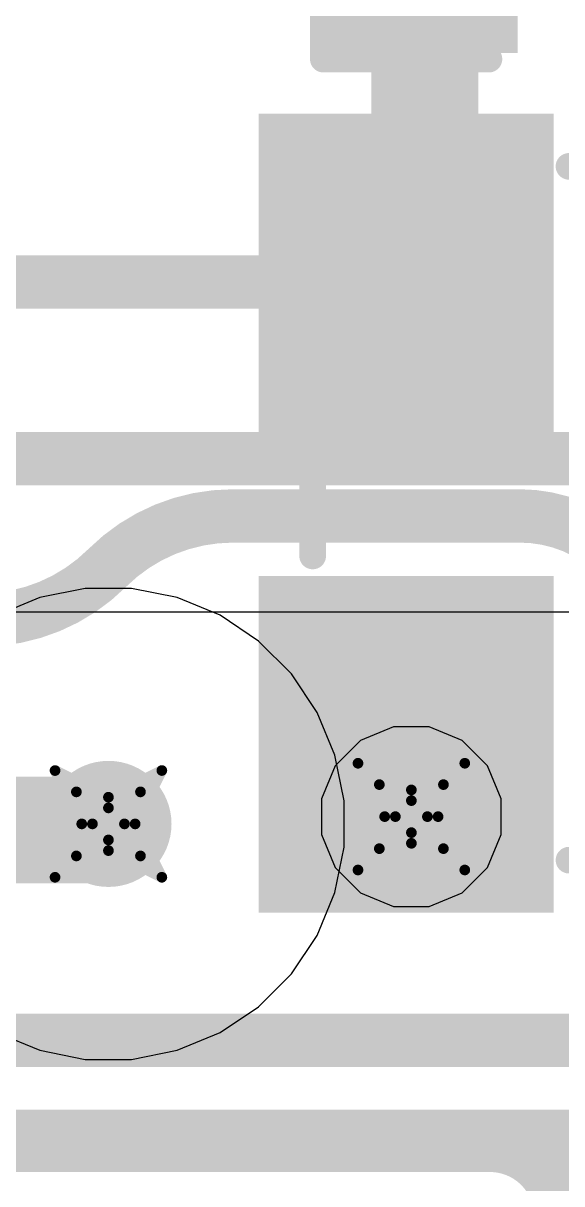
# Model space of a CAD drawing. Header units: inches. Extents: x -2 to 5376, y -4 to 5426.
# Drawn here: x 82.33 to 84.89, y 32.43 to 37.95 of the extents above; entities that cross this region are included whole.
import ezdxf

# ---------------------------------------------------------------- set-up
doc = ezdxf.new("R2010")
doc.units = ezdxf.units.IN
for name, color, linetype in [('Bottom Layer', 5, 'Continuous'), ('Drill Drawing', 1, 'Continuous'), ('Layer 1', 16, 'Continuous'), ('Layer 2', 76, 'Continuous'), ('Top Layer', 1, 'Continuous'), ('Top Overlay', 2, 'Continuous'), ('Top Paste', 8, 'Continuous'), ('Top Solder', 216, 'Continuous'), ('Via Holes', 16, 'Continuous')]:
    doc.layers.add(name, color=color, linetype=linetype)

# ---------------------------------------------------------------- blocks, each defined once
blk = doc.blocks.new('SMD3225_4P_132')
at = {"layer": 'Top Layer'}
for points in [[(-1.8, 1.45), (-0.4, 1.45), (-0.4, 0.25), (-1.8, 0.25)], [(0.4, 1.45), (1.8, 1.45), (1.8, 0.25), (0.4, 0.25)], [(-1.8, -0.25), (-0.4, -0.25), (-0.4, -1.45), (-1.8, -1.45)], [(0.4, -0.25), (1.8, -0.25), (1.8, -1.45), (0.4, -1.45)]]:
    blk.add_hatch(color=1, dxfattribs=at).paths.add_polyline_path(points)
at = {"layer": 'Top Paste'}
for points in [[(-1.8, 1.45), (-0.4, 1.45), (-0.4, 0.25), (-1.8, 0.25)], [(0.4, 1.45), (1.8, 1.45), (1.8, 0.25), (0.4, 0.25)], [(-1.8, -0.25), (-0.4, -0.25), (-0.4, -1.45), (-1.8, -1.45)], [(0.4, -0.25), (1.8, -0.25), (1.8, -1.45), (0.4, -1.45)]]:
    blk.add_hatch(color=8, dxfattribs=at).paths.add_polyline_path(points)
at = {"layer": 'Top Solder'}
for points in [[(-1.9016, 1.5516), (-0.2984, 1.5516), (-0.2984, 0.1484), (-1.9016, 0.1484)], [(0.2984, 1.5516), (1.9016, 1.5516), (1.9016, 0.1484), (0.2984, 0.1484)], [(-1.9016, -0.1484), (-0.2984, -0.1484), (-0.2984, -1.5516), (-1.9016, -1.5516)], [(0.2984, -0.1484), (1.9016, -0.1484), (1.9016, -1.5516), (0.2984, -1.5516)]]:
    blk.add_hatch(color=216, dxfattribs=at).paths.add_polyline_path(points)
at = {"layer": 'Top Overlay'}
for points in [[(-0.2032, 1.2954, 0.127, 0.127, 0), (0.1778, 1.2954, 0.127, 0.127, 0)], [(-1.651, 0.0762, 0.127, 0.127, 0), (-1.651, -0.1016, 0.127, 0.127, 0)], [(1.651, 0.0762, 0.127, 0.127, 0), (1.651, -0.1016, 0.127, 0.127, 0)], [(-2.0828, -0.7112, 0.127, 0.127, 0), (-2.0828, -0.9652, 0.127, 0.127, 0)], [(-2.0828, -0.7112, 0.127, 0.127, 0), (-1.9558, -0.8382, 0.127, 0.127, 0)], [(-1.9558, -0.8382, 0.127, 0.127, 0), (-2.0828, -0.9652, 0.127, 0.127, 0)], [(-0.2032, -1.2954, 0.127, 0.127, 0), (0.1778, -1.2954, 0.127, 0.127, 0)]]:
    blk.add_lwpolyline(points, format="xyseb", dxfattribs=at)
for points in [[(-0.2349, 1.2954, 0.0635, 0.0635, 1), (-0.1714, 1.2954, 0.0635, 0.0635, 1)], [(0.1461, 1.2954, 0.0635, 0.0635, 1), (0.2095, 1.2954, 0.0635, 0.0635, 1)], [(-1.6827, 0.0762, 0.0635, 0.0635, 1), (-1.6193, 0.0762, 0.0635, 0.0635, 1)], [(1.6193, 0.0762, 0.0635, 0.0635, 1), (1.6827, 0.0762, 0.0635, 0.0635, 1)], [(-1.6827, -0.1016, 0.0635, 0.0635, 1), (-1.6193, -0.1016, 0.0635, 0.0635, 1)], [(1.6193, -0.1016, 0.0635, 0.0635, 1), (1.6827, -0.1016, 0.0635, 0.0635, 1)], [(-2.1145, -0.7112, 0.0635, 0.0635, 1), (-2.0511, -0.7112, 0.0635, 0.0635, 1)], [(-2.1145, -0.7112, 0.0635, 0.0635, 1), (-2.0511, -0.7112, 0.0635, 0.0635, 1)], [(-1.9875, -0.8382, 0.0635, 0.0635, 1), (-1.9241, -0.8382, 0.0635, 0.0635, 1)], [(-1.9875, -0.8382, 0.0635, 0.0635, 1), (-1.9241, -0.8382, 0.0635, 0.0635, 1)], [(-2.1145, -0.9652, 0.0635, 0.0635, 1), (-2.0511, -0.9652, 0.0635, 0.0635, 1)], [(-2.1145, -0.9652, 0.0635, 0.0635, 1), (-2.0511, -0.9652, 0.0635, 0.0635, 1)], [(-0.2349, -1.2954, 0.0635, 0.0635, 1), (-0.1714, -1.2954, 0.0635, 0.0635, 1)], [(0.1461, -1.2954, 0.0635, 0.0635, 1), (0.2095, -1.2954, 0.0635, 0.0635, 1)]]:
    blk.add_lwpolyline(points, format="xyseb", close=True, dxfattribs=at)
blk = doc.blocks.new('C___0603_338')
at = {"layer": 'Top Layer'}
for points in [[(-0.381, 0.4445), (-0.381, -0.4445), (-1.143, -0.4445), (-1.143, 0.4445)], [(1.143, 0.4445), (1.143, -0.4445), (0.381, -0.4445), (0.381, 0.4445)]]:
    blk.add_hatch(color=1, dxfattribs=at).paths.add_polyline_path(points)
at = {"layer": 'Top Paste'}
for points in [[(-0.381, 0.4445), (-0.381, -0.4445), (-1.143, -0.4445), (-1.143, 0.4445)], [(1.143, 0.4445), (1.143, -0.4445), (0.381, -0.4445), (0.381, 0.4445)]]:
    blk.add_hatch(color=8, dxfattribs=at).paths.add_polyline_path(points)
at = {"layer": 'Top Solder'}
for points in [[(-0.321, 0.5045), (-0.321, -0.5045), (-1.203, -0.5045), (-1.203, 0.5045)], [(1.203, 0.5045), (1.203, -0.5045), (0.321, -0.5045), (0.321, 0.5045)]]:
    blk.add_hatch(color=216, dxfattribs=at).paths.add_polyline_path(points)
at = {"layer": 'Top Overlay'}
for points in [[(-1.2446, 0.5334, 0.127, 0.127, 0), (-1.2446, -0.5334, 0.127, 0.127, 0)], [(-0.4572, 0.5334, 0.127, 0.127, 0), (-1.2446, 0.5334, 0.127, 0.127, 0)], [(1.2446, 0.5334, 0.127, 0.127, 0), (0.4572, 0.5334, 0.127, 0.127, 0)], [(1.2446, 0.5334, 0.127, 0.127, 0), (1.2446, -0.5334, 0.127, 0.127, 0)], [(-0.4572, -0.5334, 0.127, 0.127, 0), (-1.2446, -0.5334, 0.127, 0.127, 0)], [(1.2446, -0.5334, 0.127, 0.127, 0), (0.4572, -0.5334, 0.127, 0.127, 0)]]:
    blk.add_lwpolyline(points, format="xyseb", dxfattribs=at)
for points in [[(-1.2764, 0.5334, 0.0635, 0.0635, 1), (-1.2128, 0.5334, 0.0635, 0.0635, 1)], [(-1.2764, 0.5334, 0.0635, 0.0635, 1), (-1.2128, 0.5334, 0.0635, 0.0635, 1)], [(-0.4889, 0.5334, 0.0635, 0.0635, 1), (-0.4254, 0.5334, 0.0635, 0.0635, 1)], [(0.4254, 0.5334, 0.0635, 0.0635, 1), (0.4889, 0.5334, 0.0635, 0.0635, 1)], [(1.2128, 0.5334, 0.0635, 0.0635, 1), (1.2764, 0.5334, 0.0635, 0.0635, 1)], [(1.2128, 0.5334, 0.0635, 0.0635, 1), (1.2764, 0.5334, 0.0635, 0.0635, 1)], [(-1.2764, -0.5334, 0.0635, 0.0635, 1), (-1.2128, -0.5334, 0.0635, 0.0635, 1)], [(-1.2764, -0.5334, 0.0635, 0.0635, 1), (-1.2128, -0.5334, 0.0635, 0.0635, 1)], [(-0.4889, -0.5334, 0.0635, 0.0635, 1), (-0.4254, -0.5334, 0.0635, 0.0635, 1)], [(0.4254, -0.5334, 0.0635, 0.0635, 1), (0.4889, -0.5334, 0.0635, 0.0635, 1)], [(1.2128, -0.5334, 0.0635, 0.0635, 1), (1.2764, -0.5334, 0.0635, 0.0635, 1)], [(1.2128, -0.5334, 0.0635, 0.0635, 1), (1.2764, -0.5334, 0.0635, 0.0635, 1)]]:
    blk.add_lwpolyline(points, format="xyseb", close=True, dxfattribs=at)

msp = doc.modelspace()

# ---------------------------------------------------------------- hatches: boundary and pattern name
at = {"layer": 'Bottom Layer'}
h = msp.add_hatch(color=5, dxfattribs=at)
edge = h.paths.add_edge_path()
edge.add_arc((84.1751, 34.1773), 0.3, 0, 360)
h = msp.add_hatch(color=5, dxfattribs=at)
edge = h.paths.add_edge_path()
edge.add_arc((82.7342, 34.1426), 0.3, 0, 360)
at = {"layer": 'Layer 1'}
h = msp.add_hatch(color=16, dxfattribs=at)
edge = h.paths.add_edge_path()
edge.add_arc((84.1751, 34.1773), 0.3, 0, 360)
h = msp.add_hatch(color=16, dxfattribs=at)
edge = h.paths.add_edge_path()
edge.add_arc((82.7342, 34.1426), 0.3, 0, 360)
at = {"layer": 'Layer 2'}
h = msp.add_hatch(color=76, dxfattribs=at)
edge = h.paths.add_edge_path()
edge.add_arc((84.1751, 34.1773), 0.3, 0, 360)
h = msp.add_hatch(color=76, dxfattribs=at)
edge = h.paths.add_edge_path()
edge.add_arc((82.7342, 34.1426), 0.3, 0, 360)
at = {"layer": 'Top Layer'}
h = msp.add_hatch(color=1, dxfattribs=at)
edge = h.paths.add_edge_path()
edge.add_arc((84.1751, 34.1773), 0.3, 0, 360)
h = msp.add_hatch(color=1, dxfattribs=at)
edge = h.paths.add_edge_path()
edge.add_arc((82.7342, 34.1426), 0.3, 0, 360)
at = {"layer": 'Via Holes'}
h = msp.add_hatch(color=7, dxfattribs=at)
edge = h.paths.add_edge_path()
edge.add_arc((84.1751, 34.1773), 0.15, 0, 360)
h = msp.add_hatch(color=7, dxfattribs=at)
edge = h.paths.add_edge_path()
edge.add_arc((82.7342, 34.1426), 0.15, 0, 360)

# ---------------------------------------------------------------- linework, layer by layer
at = {"layer": 'Bottom Layer'}
for points in [[(81.3064, 34.113, 0.508, 0.508, 0), (82.7342, 34.113, 0.508, 0.508, 0)], [(74.3319, 32.6554, 0.254, 0.254, 0), (98.52, 32.6554, 0.254, 0.254, 0)]]:
    msp.add_lwpolyline(points, format="xyseb", dxfattribs=at)
msp.add_lwpolyline([(82.6072, 34.113, 0.254, 0.254, 1), (82.8612, 34.113, 0.254, 0.254, 1)], format="xyseb", close=True, dxfattribs=at)
at = {"layer": 'Drill Drawing'}
for points in [[(82.4802, 34.3966, 0.0508, 0.0508, 0), (82.7342, 34.2696, 0.0508, 0.0508, 0)], [(82.4802, 34.3966, 0.0508, 0.0508, 0), (82.6072, 34.1426, 0.0508, 0.0508, 0)], [(82.7342, 34.2696, 0.0508, 0.0508, 0), (82.9882, 34.3966, 0.0508, 0.0508, 0)], [(82.8612, 34.1426, 0.0508, 0.0508, 0), (82.9882, 34.3966, 0.0508, 0.0508, 0)], [(83.9211, 34.4313, 0.0508, 0.0508, 0), (84.1751, 34.3043, 0.0508, 0.0508, 0)], [(83.9211, 34.4313, 0.0508, 0.0508, 0), (84.0481, 34.1773, 0.0508, 0.0508, 0)], [(84.1751, 34.3043, 0.0508, 0.0508, 0), (84.4291, 34.4313, 0.0508, 0.0508, 0)], [(84.3021, 34.1773, 0.0508, 0.0508, 0), (84.4291, 34.4313, 0.0508, 0.0508, 0)], [(82.5818, 34.295, 0.0508, 0.0508, 0), (82.7342, 34.2188, 0.0508, 0.0508, 0)], [(82.5818, 34.295, 0.0508, 0.0508, 0), (82.658, 34.1426, 0.0508, 0.0508, 0)], [(82.7342, 34.2188, 0.0508, 0.0508, 0), (82.8866, 34.295, 0.0508, 0.0508, 0)], [(82.8104, 34.1426, 0.0508, 0.0508, 0), (82.8866, 34.295, 0.0508, 0.0508, 0)], [(84.0227, 34.3297, 0.0508, 0.0508, 0), (84.1751, 34.2535, 0.0508, 0.0508, 0)], [(84.0227, 34.3297, 0.0508, 0.0508, 0), (84.0989, 34.1773, 0.0508, 0.0508, 0)], [(84.1751, 34.2535, 0.0508, 0.0508, 0), (84.3275, 34.3297, 0.0508, 0.0508, 0)], [(84.2513, 34.1773, 0.0508, 0.0508, 0), (84.3275, 34.3297, 0.0508, 0.0508, 0)], [(83.9211, 33.9233, 0.0508, 0.0508, 0), (84.0481, 34.1773, 0.0508, 0.0508, 0)], [(84.0227, 34.0249, 0.0508, 0.0508, 0), (84.0989, 34.1773, 0.0508, 0.0508, 0)], [(84.2513, 34.1773, 0.0508, 0.0508, 0), (84.3275, 34.0249, 0.0508, 0.0508, 0)], [(84.3021, 34.1773, 0.0508, 0.0508, 0), (84.4291, 33.9233, 0.0508, 0.0508, 0)], [(82.4802, 33.8886, 0.0508, 0.0508, 0), (82.6072, 34.1426, 0.0508, 0.0508, 0)], [(82.5818, 33.9902, 0.0508, 0.0508, 0), (82.658, 34.1426, 0.0508, 0.0508, 0)], [(82.8104, 34.1426, 0.0508, 0.0508, 0), (82.8866, 33.9902, 0.0508, 0.0508, 0)], [(82.8612, 34.1426, 0.0508, 0.0508, 0), (82.9882, 33.8886, 0.0508, 0.0508, 0)], [(82.5818, 33.9902, 0.0508, 0.0508, 0), (82.7342, 34.0664, 0.0508, 0.0508, 0)], [(82.7342, 34.0664, 0.0508, 0.0508, 0), (82.8866, 33.9902, 0.0508, 0.0508, 0)], [(84.0227, 34.0249, 0.0508, 0.0508, 0), (84.1751, 34.1011, 0.0508, 0.0508, 0)], [(84.1751, 34.1011, 0.0508, 0.0508, 0), (84.3275, 34.0249, 0.0508, 0.0508, 0)], [(82.4802, 33.8886, 0.0508, 0.0508, 0), (82.7342, 34.0156, 0.0508, 0.0508, 0)], [(82.7342, 34.0156, 0.0508, 0.0508, 0), (82.9882, 33.8886, 0.0508, 0.0508, 0)], [(83.9211, 33.9233, 0.0508, 0.0508, 0), (84.1751, 34.0503, 0.0508, 0.0508, 0)], [(84.1751, 34.0503, 0.0508, 0.0508, 0), (84.4291, 33.9233, 0.0508, 0.0508, 0)]]:
    msp.add_lwpolyline(points, format="xyseb", dxfattribs=at)
for points in [[(82.4675, 34.3966, 0.0254, 0.0254, 1), (82.4929, 34.3966, 0.0254, 0.0254, 1)], [(82.4675, 34.3966, 0.0254, 0.0254, 1), (82.4929, 34.3966, 0.0254, 0.0254, 1)], [(82.9755, 34.3966, 0.0254, 0.0254, 1), (83.0009, 34.3966, 0.0254, 0.0254, 1)], [(82.9755, 34.3966, 0.0254, 0.0254, 1), (83.0009, 34.3966, 0.0254, 0.0254, 1)], [(83.9084, 34.4313, 0.0254, 0.0254, 1), (83.9338, 34.4313, 0.0254, 0.0254, 1)], [(83.9084, 34.4313, 0.0254, 0.0254, 1), (83.9338, 34.4313, 0.0254, 0.0254, 1)], [(84.4164, 34.4313, 0.0254, 0.0254, 1), (84.4418, 34.4313, 0.0254, 0.0254, 1)], [(84.4164, 34.4313, 0.0254, 0.0254, 1), (84.4418, 34.4313, 0.0254, 0.0254, 1)], [(82.5691, 34.295, 0.0254, 0.0254, 1), (82.5945, 34.295, 0.0254, 0.0254, 1)], [(82.5691, 34.295, 0.0254, 0.0254, 1), (82.5945, 34.295, 0.0254, 0.0254, 1)], [(82.8739, 34.295, 0.0254, 0.0254, 1), (82.8993, 34.295, 0.0254, 0.0254, 1)], [(82.8739, 34.295, 0.0254, 0.0254, 1), (82.8993, 34.295, 0.0254, 0.0254, 1)], [(84.01, 34.3297, 0.0254, 0.0254, 1), (84.0354, 34.3297, 0.0254, 0.0254, 1)], [(84.01, 34.3297, 0.0254, 0.0254, 1), (84.0354, 34.3297, 0.0254, 0.0254, 1)], [(84.1624, 34.3043, 0.0254, 0.0254, 1), (84.1878, 34.3043, 0.0254, 0.0254, 1)], [(84.1624, 34.3043, 0.0254, 0.0254, 1), (84.1878, 34.3043, 0.0254, 0.0254, 1)], [(84.3148, 34.3297, 0.0254, 0.0254, 1), (84.3402, 34.3297, 0.0254, 0.0254, 1)], [(84.3148, 34.3297, 0.0254, 0.0254, 1), (84.3402, 34.3297, 0.0254, 0.0254, 1)], [(82.7215, 34.2696, 0.0254, 0.0254, 1), (82.7469, 34.2696, 0.0254, 0.0254, 1)], [(82.7215, 34.2696, 0.0254, 0.0254, 1), (82.7469, 34.2696, 0.0254, 0.0254, 1)], [(84.1624, 34.2535, 0.0254, 0.0254, 1), (84.1878, 34.2535, 0.0254, 0.0254, 1)], [(84.1624, 34.2535, 0.0254, 0.0254, 1), (84.1878, 34.2535, 0.0254, 0.0254, 1)], [(82.7215, 34.2188, 0.0254, 0.0254, 1), (82.7469, 34.2188, 0.0254, 0.0254, 1)], [(82.7215, 34.2188, 0.0254, 0.0254, 1), (82.7469, 34.2188, 0.0254, 0.0254, 1)], [(84.0354, 34.1773, 0.0254, 0.0254, 1), (84.0608, 34.1773, 0.0254, 0.0254, 1)], [(84.0354, 34.1773, 0.0254, 0.0254, 1), (84.0608, 34.1773, 0.0254, 0.0254, 1)], [(84.0862, 34.1773, 0.0254, 0.0254, 1), (84.1116, 34.1773, 0.0254, 0.0254, 1)], [(84.0862, 34.1773, 0.0254, 0.0254, 1), (84.1116, 34.1773, 0.0254, 0.0254, 1)], [(84.2386, 34.1773, 0.0254, 0.0254, 1), (84.264, 34.1773, 0.0254, 0.0254, 1)], [(84.2386, 34.1773, 0.0254, 0.0254, 1), (84.264, 34.1773, 0.0254, 0.0254, 1)], [(84.2894, 34.1773, 0.0254, 0.0254, 1), (84.3148, 34.1773, 0.0254, 0.0254, 1)], [(84.2894, 34.1773, 0.0254, 0.0254, 1), (84.3148, 34.1773, 0.0254, 0.0254, 1)], [(82.5945, 34.1426, 0.0254, 0.0254, 1), (82.6199, 34.1426, 0.0254, 0.0254, 1)], [(82.5945, 34.1426, 0.0254, 0.0254, 1), (82.6199, 34.1426, 0.0254, 0.0254, 1)], [(82.6453, 34.1426, 0.0254, 0.0254, 1), (82.6707, 34.1426, 0.0254, 0.0254, 1)], [(82.6453, 34.1426, 0.0254, 0.0254, 1), (82.6707, 34.1426, 0.0254, 0.0254, 1)], [(82.7977, 34.1426, 0.0254, 0.0254, 1), (82.8231, 34.1426, 0.0254, 0.0254, 1)], [(82.7977, 34.1426, 0.0254, 0.0254, 1), (82.8231, 34.1426, 0.0254, 0.0254, 1)], [(82.8485, 34.1426, 0.0254, 0.0254, 1), (82.8739, 34.1426, 0.0254, 0.0254, 1)], [(82.8485, 34.1426, 0.0254, 0.0254, 1), (82.8739, 34.1426, 0.0254, 0.0254, 1)], [(82.7215, 34.0664, 0.0254, 0.0254, 1), (82.7469, 34.0664, 0.0254, 0.0254, 1)], [(82.7215, 34.0664, 0.0254, 0.0254, 1), (82.7469, 34.0664, 0.0254, 0.0254, 1)], [(84.1624, 34.1011, 0.0254, 0.0254, 1), (84.1878, 34.1011, 0.0254, 0.0254, 1)], [(84.1624, 34.1011, 0.0254, 0.0254, 1), (84.1878, 34.1011, 0.0254, 0.0254, 1)], [(82.7215, 34.0156, 0.0254, 0.0254, 1), (82.7469, 34.0156, 0.0254, 0.0254, 1)], [(82.7215, 34.0156, 0.0254, 0.0254, 1), (82.7469, 34.0156, 0.0254, 0.0254, 1)], [(84.01, 34.0249, 0.0254, 0.0254, 1), (84.0354, 34.0249, 0.0254, 0.0254, 1)], [(84.01, 34.0249, 0.0254, 0.0254, 1), (84.0354, 34.0249, 0.0254, 0.0254, 1)], [(84.1624, 34.0503, 0.0254, 0.0254, 1), (84.1878, 34.0503, 0.0254, 0.0254, 1)], [(84.1624, 34.0503, 0.0254, 0.0254, 1), (84.1878, 34.0503, 0.0254, 0.0254, 1)], [(84.3148, 34.0249, 0.0254, 0.0254, 1), (84.3402, 34.0249, 0.0254, 0.0254, 1)], [(84.3148, 34.0249, 0.0254, 0.0254, 1), (84.3402, 34.0249, 0.0254, 0.0254, 1)], [(82.5691, 33.9902, 0.0254, 0.0254, 1), (82.5945, 33.9902, 0.0254, 0.0254, 1)], [(82.5691, 33.9902, 0.0254, 0.0254, 1), (82.5945, 33.9902, 0.0254, 0.0254, 1)], [(82.8739, 33.9902, 0.0254, 0.0254, 1), (82.8993, 33.9902, 0.0254, 0.0254, 1)], [(82.8739, 33.9902, 0.0254, 0.0254, 1), (82.8993, 33.9902, 0.0254, 0.0254, 1)], [(82.4675, 33.8886, 0.0254, 0.0254, 1), (82.4929, 33.8886, 0.0254, 0.0254, 1)], [(82.4675, 33.8886, 0.0254, 0.0254, 1), (82.4929, 33.8886, 0.0254, 0.0254, 1)], [(82.9755, 33.8886, 0.0254, 0.0254, 1), (83.0009, 33.8886, 0.0254, 0.0254, 1)], [(82.9755, 33.8886, 0.0254, 0.0254, 1), (83.0009, 33.8886, 0.0254, 0.0254, 1)], [(83.9084, 33.9233, 0.0254, 0.0254, 1), (83.9338, 33.9233, 0.0254, 0.0254, 1)], [(83.9084, 33.9233, 0.0254, 0.0254, 1), (83.9338, 33.9233, 0.0254, 0.0254, 1)], [(84.4164, 33.9233, 0.0254, 0.0254, 1), (84.4418, 33.9233, 0.0254, 0.0254, 1)], [(84.4164, 33.9233, 0.0254, 0.0254, 1), (84.4418, 33.9233, 0.0254, 0.0254, 1)]]:
    msp.add_lwpolyline(points, format="xyseb", close=True, dxfattribs=at)
at = {"layer": 'Layer 1'}
for p, q in [((82.6238, 35.2633), (82.4073, 35.2202)), ((82.6238, 35.2633), (82.4073, 35.2202)), ((82.7342, 35.2633), (82.6238, 35.2633)), ((82.8445, 35.2633), (82.6238, 35.2633)), ((82.8445, 35.2633), (82.7342, 35.2633)), ((83.061, 35.2202), (82.8445, 35.2633)), ((83.061, 35.2202), (82.8445, 35.2633)), ((82.4073, 35.2202), (82.2033, 35.1357)), ((82.4073, 35.2202), (82.2033, 35.1357)), ((83.265, 35.1357), (83.061, 35.2202)), ((83.265, 35.1357), (83.061, 35.2202)), ((83.4485, 35.0131), (83.265, 35.1357)), ((83.4485, 35.0131), (83.265, 35.1357)), ((83.6046, 34.857), (83.4485, 35.0131)), ((83.6046, 34.857), (83.4485, 35.0131)), ((83.7272, 34.6735), (83.6046, 34.857)), ((83.7272, 34.6735), (83.6046, 34.857)), ((83.8117, 34.4695), (83.7272, 34.6735)), ((83.8117, 34.4695), (83.7272, 34.6735)), ((83.8548, 34.253), (83.8117, 34.4695)), ((83.8548, 34.253), (83.8117, 34.4695)), ((83.8548, 34.1426), (83.8548, 34.253)), ((83.8548, 34.0323), (83.8548, 34.253)), ((83.8548, 34.0323), (83.8548, 34.1426)), ((83.8117, 33.8158), (83.8548, 34.0323)), ((83.8117, 33.8158), (83.8548, 34.0323)), ((83.7272, 33.6118), (83.8117, 33.8158)), ((83.7272, 33.6118), (83.8117, 33.8158)), ((83.6046, 33.4283), (83.7272, 33.6118)), ((83.6046, 33.4283), (83.7272, 33.6118)), ((83.4485, 33.2722), (83.6046, 33.4283)), ((83.4485, 33.2722), (83.6046, 33.4283)), ((83.265, 33.1496), (83.4485, 33.2722)), ((83.265, 33.1496), (83.4485, 33.2722)), ((82.2033, 33.1496), (82.4073, 33.0651)), ((82.2033, 33.1496), (82.4073, 33.0651)), ((83.061, 33.0651), (83.265, 33.1496)), ((83.061, 33.0651), (83.265, 33.1496)), ((82.4073, 33.0651), (82.6238, 33.022)), ((82.4073, 33.0651), (82.6238, 33.022)), ((82.8445, 33.022), (83.061, 33.0651)), ((82.8445, 33.022), (83.061, 33.0651)), ((82.6238, 33.022), (82.7342, 33.022)), ((82.6238, 33.022), (82.8445, 33.022)), ((82.7342, 33.022), (82.8445, 33.022))]:
    msp.add_line(p, q, dxfattribs=at)
at = {"layer": 'Layer 2'}
for p, q in [((79.7728, 35.1522), (108.8414, 35.1522)), ((84.0902, 34.6043), (83.9332, 34.5393)), ((84.26, 34.6043), (84.0902, 34.6043)), ((84.417, 34.5393), (84.26, 34.6043)), ((83.9332, 34.5393), (83.8131, 34.4192)), ((84.5371, 34.4192), (84.417, 34.5393)), ((83.8131, 34.4192), (83.7481, 34.2623)), ((84.6021, 34.2623), (84.5371, 34.4192)), ((83.7481, 34.2623), (83.7481, 34.0924)), ((84.6021, 34.0924), (84.6021, 34.2623)), ((83.7481, 34.0924), (83.8131, 33.9355)), ((84.5371, 33.9355), (84.6021, 34.0924)), ((83.8131, 33.9355), (83.9332, 33.8153)), ((84.417, 33.8153), (84.5371, 33.9355)), ((83.9332, 33.8153), (84.0902, 33.7503)), ((84.26, 33.7503), (84.417, 33.8153)), ((84.0902, 33.7503), (84.26, 33.7503))]:
    msp.add_line(p, q, dxfattribs=at)
msp.add_lwpolyline([(80.261, 35.8809, 0.254, 0.254, 0), (88.0102, 35.8809, 0.254, 0.254, 0)], format="xyseb", dxfattribs=at)
at = {"layer": 'Top Layer'}
for points in [[(84.239, 36.809, 0.508, 0.508, 0), (84.239, 38.443, 0.508, 0.508, 0)], [(84.239, 36.809, 0.254, 0.254, -0.414214), (84.151, 36.721, 0.254, 0.254, 0)], [(81.8999, 36.721, 0.254, 0.254, 0), (84.151, 36.721, 0.254, 0.254, 0)], [(82.7289, 35.3613, 0.254, 0.254, -0.198641), (83.3261, 35.6083, 0.254, 0.254, 0)], [(83.3261, 35.6083, 0.254, 0.254, 0), (84.6913, 35.6083, 0.254, 0.254, 0)], [(84.6913, 35.6083, 0.254, 0.254, -0.198912), (85.1583, 35.4148, 0.254, 0.254, 0)], [(82.7283, 35.3607, 0.254, 0.254, -0.198912), (82.1305, 35.113, 0.254, 0.254, 0)], [(82.7283, 35.3607, 0.254, 0.254, -0.000261), (82.7289, 35.3613, 0.254, 0.254, 0)], [(84.151, 34.2014, 0.508, 0.508, 0), (84.151, 34.521, 0.508, 0.508, 0)], [(84.151, 34.2014, 0.508, 0.508, 0), (84.1751, 34.1773, 0.508, 0.508, 0)], [(81.5585, 34.113, 0.254, 0.254, 0), (82.7342, 34.113, 0.254, 0.254, 0)], [(81.5585, 33.113, 0.254, 0.254, 0), (85.7459, 33.113, 0.254, 0.254, 0)], [(81.5585, 32.6129, 0.254, 0.254, 0), (84.549, 32.6129, 0.254, 0.254, 0)], [(84.549, 32.6129, 0.254, 0.254, -0.414214), (84.8855, 32.2764, 0.254, 0.254, 0)]]:
    msp.add_lwpolyline(points, format="xyseb", dxfattribs=at)
for points in [[(84.112, 36.809, 0.254, 0.254, 1), (84.366, 36.809, 0.254, 0.254, 1)], [(84.1755, 36.809, 0.127, 0.127, 1), (84.3025, 36.809, 0.127, 0.127, 1)], [(84.0875, 36.721, 0.127, 0.127, 1), (84.2145, 36.721, 0.127, 0.127, 1)], [(84.0875, 36.721, 0.127, 0.127, 1), (84.2145, 36.721, 0.127, 0.127, 1)], [(83.2626, 35.6083, 0.127, 0.127, 1), (83.3896, 35.6083, 0.127, 0.127, 1)], [(83.2626, 35.6083, 0.127, 0.127, 1), (83.3896, 35.6083, 0.127, 0.127, 1)], [(84.6278, 35.6083, 0.127, 0.127, 1), (84.7548, 35.6083, 0.127, 0.127, 1)], [(84.6278, 35.6083, 0.127, 0.127, 1), (84.7548, 35.6083, 0.127, 0.127, 1)], [(82.6648, 35.3607, 0.127, 0.127, 1), (82.7918, 35.3607, 0.127, 0.127, 1)], [(82.6648, 35.3607, 0.127, 0.127, 1), (82.7918, 35.3607, 0.127, 0.127, 1)], [(82.6654, 35.3613, 0.127, 0.127, 1), (82.7924, 35.3613, 0.127, 0.127, 1)], [(82.6654, 35.3613, 0.127, 0.127, 1), (82.7924, 35.3613, 0.127, 0.127, 1)], [(84.024, 34.521, 0.254, 0.254, 1), (84.278, 34.521, 0.254, 0.254, 1)], [(84.024, 34.2014, 0.254, 0.254, 1), (84.278, 34.2014, 0.254, 0.254, 1)], [(84.024, 34.2014, 0.254, 0.254, 1), (84.278, 34.2014, 0.254, 0.254, 1)], [(84.0481, 34.1773, 0.254, 0.254, 1), (84.3021, 34.1773, 0.254, 0.254, 1)], [(82.6707, 34.113, 0.127, 0.127, 1), (82.7977, 34.113, 0.127, 0.127, 1)], [(84.4855, 32.6129, 0.127, 0.127, 1), (84.6125, 32.6129, 0.127, 0.127, 1)], [(84.4855, 32.6129, 0.127, 0.127, 1), (84.6125, 32.6129, 0.127, 0.127, 1)]]:
    msp.add_lwpolyline(points, format="xyseb", close=True, dxfattribs=at)

# ---------------------------------------------------------------- block references
for name, p, rotation in [('C___0603_338', (85.001, 38.316), 180), ('SMD3225_4P_132', (85.001, 35.621), 90)]:
    msp.add_blockref(name, p, dxfattribs=dict(rotation=rotation))

doc.saveas('drawing.dxf')
